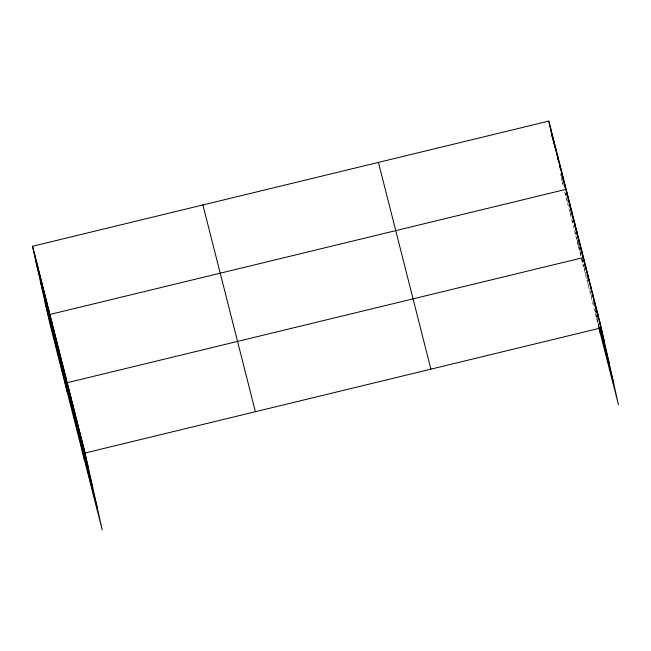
<?xml version="1.0" encoding="UTF-8"?>
<svg xmlns="http://www.w3.org/2000/svg" width="651" height="651" viewBox="0 0 651 651"><rect width="100%" height="100%" fill="white"/><g stroke="black" fill="none" stroke-linecap="round" stroke-linejoin="round"><path stroke-width="0.49" stroke-dasharray="3.25 2.44" d="M561.341 177.267L563.066 184.087M565.296 192.859L566.533 197.733M566.777 198.71L568.266 204.56M569.999 211.38L571.236 216.254M572.221 220.152L573.458 225.026M575.191 231.854L577.665 241.594M577.917 242.571L578.658 245.492M578.902 246.469L580.391 252.319M580.635 253.296L581.131 255.241M582.124 259.139L583.849 265.966M584.102 266.943L589.049 286.432M589.79 289.361L590.783 293.259M591.027 294.228L592.019 298.134M592.76 301.055L594.241 306.906M595.234 310.804L595.73 312.749M596.869 317.24L595.974 313.725L598.098 323.221M597.089 318.119L599.319 326.908M598.871 327.624L564.043 189.351M594.981 309.282L595.575 311.943M598.293 324.084L599.066 327.534M577.461 240.162L580.969 255.851M581.742 259.31L583.288 266.21M560.544 173.711L562.301 181.58M562.497 182.443L563.652 187.626"/><path stroke-width="0.98" d="M32.55 246.257L85.029 453.015L102.215 529.906L49.736 323.148L32.55 246.257L548.785 121.094L601.264 327.852L618.45 404.743L598.871 327.624M85.029 453.015L601.264 327.852M551.934 135.205L553.423 141.055L550.51 127.921M553.667 142.024L555.148 147.875L552.243 134.741M556.385 152.749L557.134 155.67M557.622 157.623L558.615 161.521L555.71 148.387M559.608 165.419L560.592 169.317L557.443 155.215M561.585 173.215L563.066 179.066M564.059 182.964L565.54 188.814M566.777 193.689L567.526 196.61L564.368 182.5M569.999 206.359L570.984 210.257L567.835 196.146M571.977 214.155L573.458 220.005M574.451 223.903L576.184 230.723L573.026 216.62M577.168 234.62L577.917 237.55L574.76 223.439M582.368 255.094L583.849 260.937M584.842 264.843L585.827 268.741M593.932 300.656L597.057 312.96M597.276 313.839L598.171 317.354M600.849 327.901L604.413 341.962M600.124 327.526L609.051 362.68M599.547 327.787L613.82 384.025M378.426 162.4L430.905 369.158M202.909 204.959L255.387 411.709M35.699 260.367L88.186 467.125M40.338 281.086L92.816 487.843M45.106 302.43L97.585 509.188M599.481 320.821L602.631 334.931M597.691 313.79L600.214 325.077M595.909 306.759L598.22 317.11M594.127 299.737L597.073 312.903M592.345 292.706L595.494 306.808M590.555 285.675L593.712 299.777M588.773 278.644L591.084 288.987M586.99 271.613L589.725 283.844M585.208 264.583L588.358 278.693M586.575 271.662L583.418 257.552L67.191 382.715L84.378 459.606M599.066 327.534L600.604 334.443M581.685 250.733L584.631 263.899M579.96 243.913L583.109 258.016M578.226 237.086L581.376 251.196M576.493 230.267L579.439 243.433M571.293 209.793L574.239 222.959M569.568 202.974L572.717 217.076M569.047 202.494L566.101 189.327L49.867 314.49L67.053 391.373M569.251 203.429L569.641 205.163M562.635 175.68L565.581 188.847M560.902 168.861L563.847 182.028M559.176 162.034L562.326 176.144M553.977 141.568L556.499 152.855M548.785 121.094L552.707 138.655M83.247 445.984L86.404 460.094M81.465 438.953L84.614 453.063M79.682 431.922L82.832 446.033M77.892 424.9L81.049 439.002M76.11 417.869L79.259 431.971M74.328 410.838L77.477 424.94M72.538 403.807L75.695 417.918M70.756 396.776L73.913 410.887M68.973 389.746L72.123 403.856M65.458 375.896L68.607 390.006M63.725 369.076L66.874 383.179M61.991 362.249L65.149 376.359M60.258 355.43L63.416 369.532M58.525 348.602L61.682 362.713M56.8 341.783L59.949 355.885M55.066 334.956L58.216 349.066M53.333 328.137L56.482 342.239M51.6 321.309L54.757 335.42M48.133 307.663L51.291 321.773M46.408 300.843L49.557 314.954M44.675 294.024L47.824 308.126M42.942 287.197L46.091 301.307M41.208 280.378L44.366 294.48M39.475 273.55L42.632 287.661M37.742 266.731L40.899 280.833M36.017 259.904L39.166 274.014M34.283 253.084L37.432 267.187"/></g></svg>
